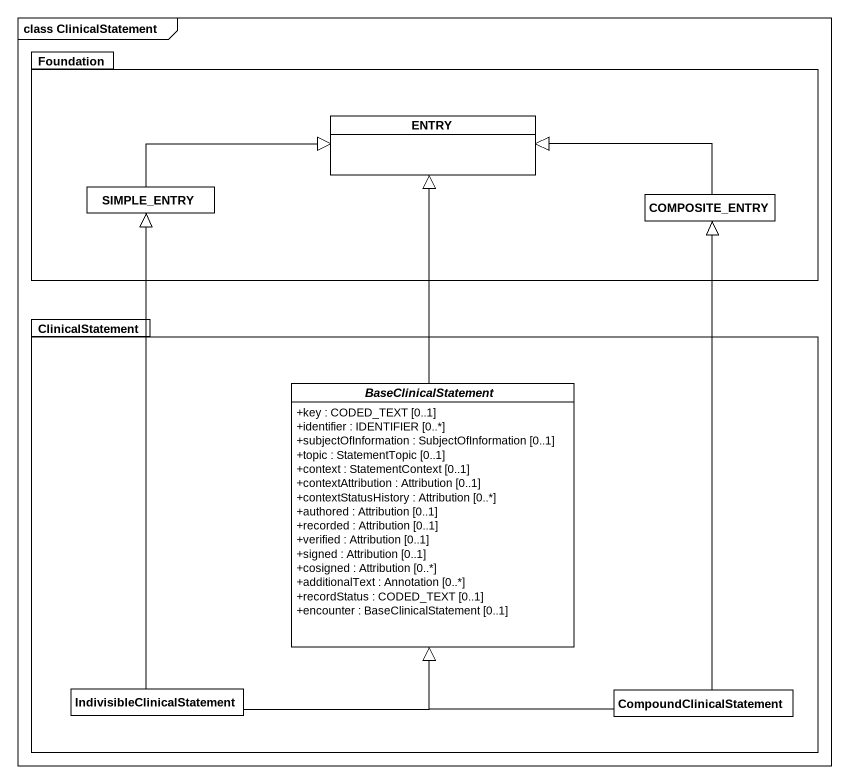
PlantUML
@startuml
mainframe class ClinicalStatement
hide circle
hide empty members
skinparam classAttributeIconSize 0
package Foundation {
  class ENTRY
  class SIMPLE_ENTRY
  class COMPOSITE_ENTRY
}
package ClinicalStatement {
  abstract class BaseClinicalStatement {
    +key : CODED_TEXT [0..1]
    +identifier : IDENTIFIER [0..*]
    +subjectOfInformation : SubjectOfInformation [0..1]
    +topic : StatementTopic [0..1]
    +context : StatementContext [0..1]
    +contextAttribution : Attribution [0..1]
    +contextStatusHistory : Attribution [0..*]
    +authored : Attribution [0..1]
    +recorded : Attribution [0..1]
    +verified : Attribution [0..1]
    +signed : Attribution [0..1]
    +cosigned : Attribution [0..*]
    +additionalText : Annotation [0..*]
    +recordStatus : CODED_TEXT [0..1]
    +encounter : BaseClinicalStatement [0..1]
  }
  class IndivisibleClinicalStatement
  class CompoundClinicalStatement
}
SIMPLE_ENTRY -right-|> ENTRY
COMPOSITE_ENTRY -left-|> ENTRY
BaseClinicalStatement -up-|> ENTRY
IndivisibleClinicalStatement -up-|> SIMPLE_ENTRY
IndivisibleClinicalStatement -up-|> BaseClinicalStatement
CompoundClinicalStatement -up-|> COMPOSITE_ENTRY
CompoundClinicalStatement -up-|> BaseClinicalStatement
@enduml
